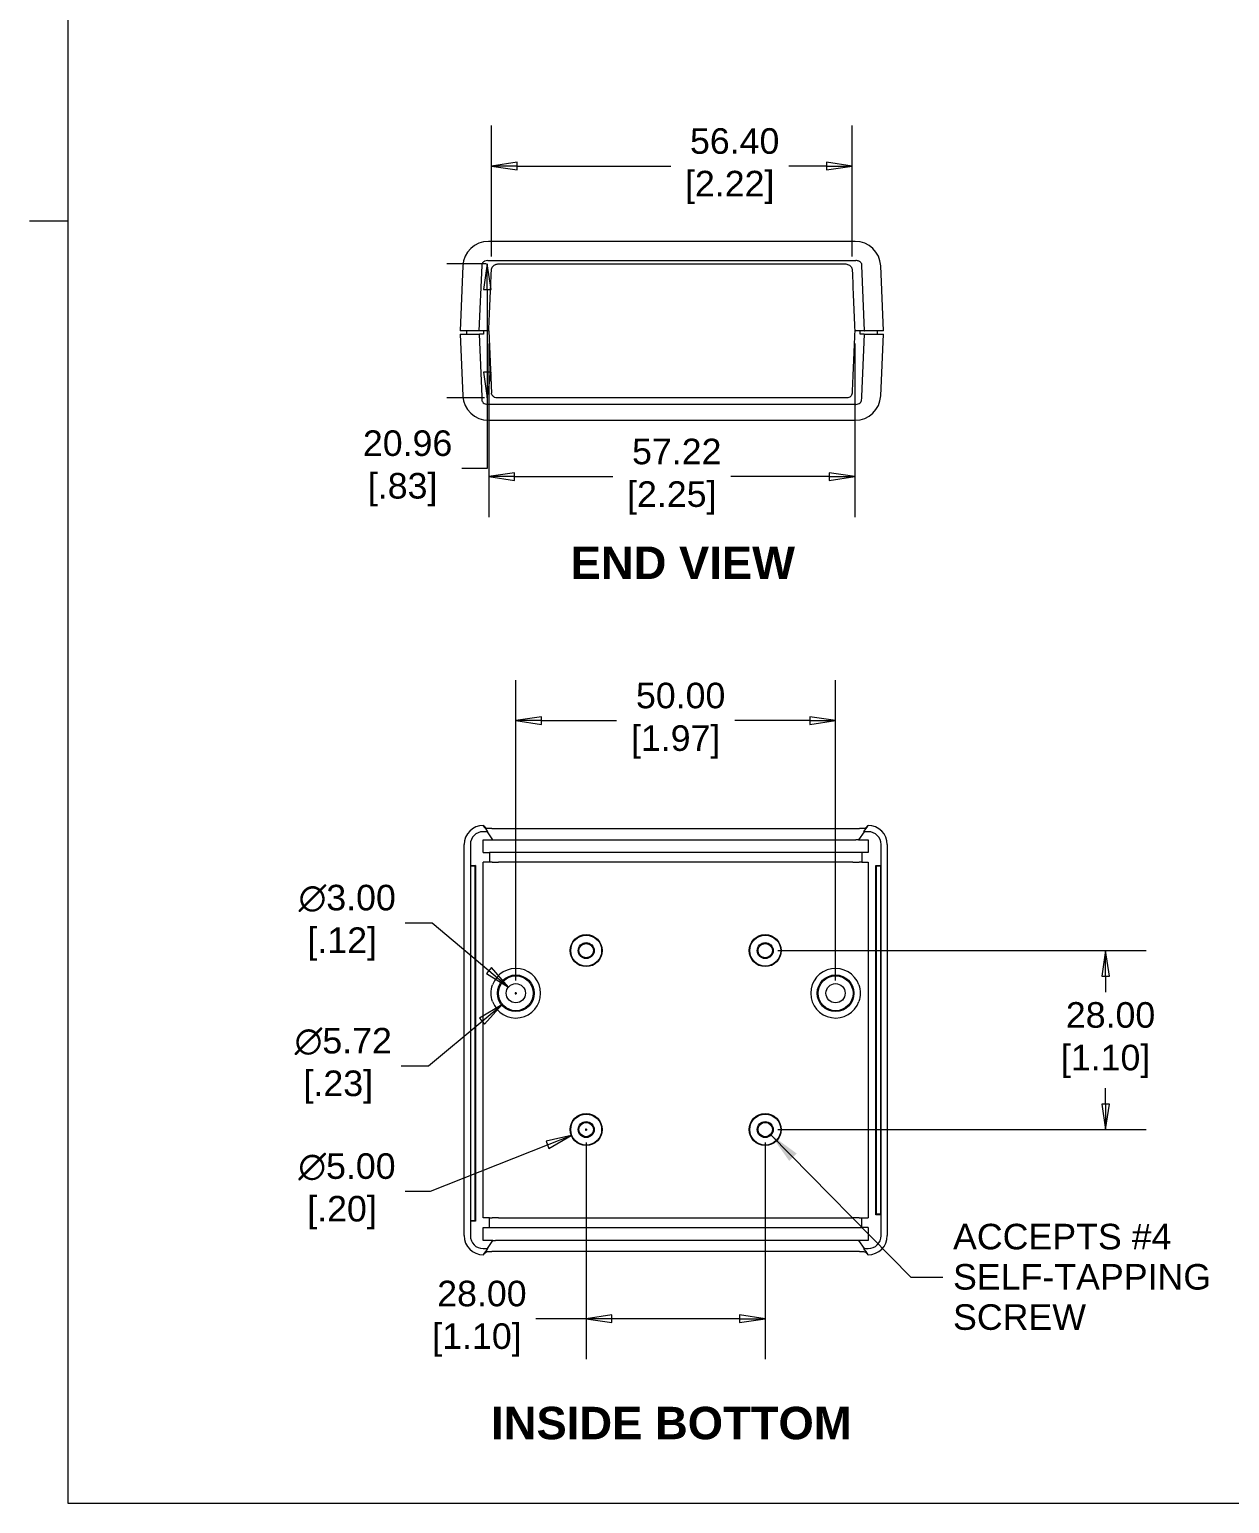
# Model space of a CAD drawing. Header units: millimetres. Extents: x 9 to 550, y 9 to 423.
# Drawn here: x 9.2 to 196.9, y 15.2 to 245.9 of the extents above; entities that cross this region are included whole.
import ezdxf

# ---------------------------------------------------------------- set-up
doc = ezdxf.new("R2010")
doc.units = ezdxf.units.MM
doc.header["$LTSCALE"] = 2
for name, color, linetype, lineweight in [('Dimension (ANSI)', 7, 'Continuous', 9), ('Sketch Geometry (ANSI)', 7, 'Continuous', 9), ('Symbol (ANSI)', 7, 'Continuous', 9), ('Visible (ANSI)', 7, 'Continuous', 9)]:
    doc.layers.add(name, color=color, linetype=linetype, lineweight=lineweight)
doc.styles.add('Label Text (ANSI)', font='arialbd.ttf')
doc.styles.add('Note Text (ANSI)', font='arial.ttf')
doc.dimstyles.new('Default - mm_inch (ANSI)', dxfattribs={"dimscale": 2, "dimtxt": 2, "dimasz": 2, "dimexe": 3.175, "dimexo": 1, "dimgap": 0.8, "dimtad": 0, "dimtih": 1, "dimtoh": 1, "dimrnd": 1e-08, "dimzin": 4, "dimdsep": 46, "dimtxsty": 'Note Text (ANSI)', "dimblk": 'Filled-1', "dimcen": 0.09, "dimdle": 10, "dimclrd": 256, "dimclre": 256, "dimclrt": 256, "dimadec": 1, "dimazin": 0, "dimtfac": 1, "dimtofl": 0, "dimtmove": 0, "dimatfit": 3, "dimfxl": 0, "dimtolj": 1, "dimtzin": 0, "dimlwd": -1, "dimlwe": -1, "dimarcsym": 0})
doc.dimstyles.new('Default - mm_inch (ANSI)$7', dxfattribs={"dimscale": 2, "dimtxt": 2, "dimasz": 2.5, "dimexe": 3.175, "dimexo": 1, "dimgap": 0.8, "dimtad": 0, "dimtih": 1, "dimtoh": 1, "dimrnd": 1e-08, "dimzin": 4, "dimdsep": 46, "dimtxsty": 'Note Text (ANSI)', "dimblk": 'Filled-1', "dimcen": 0.09, "dimdle": 10, "dimclrd": 256, "dimclre": 256, "dimclrt": 256, "dimadec": 1, "dimazin": 0, "dimtfac": 1, "dimtofl": 0, "dimtmove": 0, "dimatfit": 3, "dimfxl": 0, "dimtolj": 1, "dimtzin": 0, "dimlwd": -1, "dimlwe": -1, "dimarcsym": 0})

# ---------------------------------------------------------------- blocks, each defined once
blk = doc.blocks.new('Borders Default Border')
at = {"layer": 'Sketch Geometry (ANSI)'}
blk.add_line((7.62, 107.95), (4.6, 107.95), dxfattribs=at)
at = {"layer": 'Sketch Geometry (ANSI)', "flags": 128}
blk.add_lwpolyline([(7.62, 7.62), (7.62, 208.28), (271.78, 208.28), (271.78, 7.62), (7.62, 7.62)], dxfattribs=at)
blk = doc.blocks.new('Filled-1')
at = {"color": 0}
for p, q in [((0, 0), (-1, 0.15)), ((-1, 0.15), (-1, -0.15)), ((-1, 0), (0, 0)), ((-1, -0.15), (0, 0))]:
    blk.add_line(p, q, dxfattribs=at)
at = {"color": 0, "flags": 128}
blk.add_lwpolyline([(-1, -0.15), (0, 0), (-1, 0.15), (-1, -0.15)], dxfattribs=at)
at = {"color": 0}
blk.add_solid([(-1, -0.15), (0, 0), (-1, 0.15), (-1, -0.15)], dxfattribs=at)
blk = doc.blocks.new('*D19')
at = {"layer": 'Defpoints', "color": 0, "transparency": 16777216}
for p in [(124.26, 101.75), (177.49, 101.75), (124.26, 73.75)]:
    blk.add_point(p, dxfattribs=at)
at = {"layer": 'Dimension (ANSI)', "transparency": 16777216}
for p, q in [((126.26, 101.75), (183.84, 101.75)), ((177.49, 97.75), (177.49, 95.25)), ((177.49, 77.75), (177.49, 80.24)), ((126.26, 73.75), (183.84, 73.75))]:
    blk.add_line(p, q, dxfattribs=at)
at = {"layer": 'Dimension (ANSI)', "transparency": 16777216, "xscale": 4, "yscale": 4, "zscale": 4}
for p, rotation in [((177.49, 101.75), 90), ((177.49, 73.75), 270)]:
    blk.add_blockref('Filled-1', p, dxfattribs=dict(at, rotation=rotation))
at = {"layer": 'Dimension (ANSI)', "transparency": 16777216, "insert": (177.49, 87.75), "char_height": 4, "attachment_point": 5, "style": 'Note Text (ANSI)'}
blk.add_mtext('\\A1; 28.00\\P[1.10]', dxfattribs=at)
blk = doc.blocks.new('*D20')
at = {"layer": 'Defpoints', "color": 0, "transparency": 16777216}
for p in [(135.26, 137.73), (85.26, 95.08), (135.26, 95.08)]:
    blk.add_point(p, dxfattribs=at)
at = {"layer": 'Dimension (ANSI)', "transparency": 16777216}
for p, q in [((85.26, 97.08), (85.26, 144.08)), ((135.26, 97.08), (135.26, 144.08)), ((89.26, 137.73), (101.03, 137.73)), ((131.26, 137.73), (119.5, 137.73))]:
    blk.add_line(p, q, dxfattribs=at)
at = {"layer": 'Dimension (ANSI)', "transparency": 16777216, "xscale": 4, "yscale": 4, "zscale": 4, "rotation": 180}
blk.add_blockref('Filled-1', (85.26, 137.73), dxfattribs=at)
at = {"layer": 'Dimension (ANSI)', "transparency": 16777216, "xscale": 4, "yscale": 4, "zscale": 4}
blk.add_blockref('Filled-1', (135.26, 137.73), dxfattribs=at)
at = {"layer": 'Dimension (ANSI)', "transparency": 16777216, "insert": (110.26, 137.73), "char_height": 4, "attachment_point": 5, "style": 'Note Text (ANSI)'}
blk.add_mtext('\\A1; 50.00\\P[1.97]', dxfattribs=at)
blk = doc.blocks.new('*D21')
at = {"layer": 'Defpoints', "color": 0, "transparency": 16777216}
for p in [(96.26, 73.75), (124.26, 73.75), (124.26, 44.16)]:
    blk.add_point(p, dxfattribs=at)
at = {"layer": 'Dimension (ANSI)', "transparency": 16777216}
for p, q in [((96.26, 71.75), (96.26, 37.81)), ((124.26, 71.75), (124.26, 37.81)), ((96.26, 44.16), (88.41, 44.16)), ((120.26, 44.16), (100.26, 44.16))]:
    blk.add_line(p, q, dxfattribs=at)
at = {"layer": 'Dimension (ANSI)', "transparency": 16777216, "xscale": 4, "yscale": 4, "zscale": 4, "rotation": 180}
blk.add_blockref('Filled-1', (96.26, 44.16), dxfattribs=at)
at = {"layer": 'Dimension (ANSI)', "transparency": 16777216, "xscale": 4, "yscale": 4, "zscale": 4}
blk.add_blockref('Filled-1', (124.26, 44.16), dxfattribs=at)
at = {"layer": 'Dimension (ANSI)', "transparency": 16777216, "insert": (79.18, 44.16), "char_height": 4, "attachment_point": 5, "style": 'Note Text (ANSI)'}
blk.add_mtext('\\A1; 28.00\\P[1.10]', dxfattribs=at)
blk = doc.blocks.new('*D25')
at = {"layer": 'Defpoints', "color": 0, "transparency": 16777216}
for p in [(82.62, 209.19), (80.8, 188.24), (82.34, 188.24)]:
    blk.add_point(p, dxfattribs=at)
at = {"layer": 'Dimension (ANSI)', "transparency": 16777216}
for p, q in [((80.62, 209.19), (74.45, 209.19)), ((80.8, 205.19), (80.8, 192.24)), ((80.34, 188.24), (74.45, 188.24)), ((80.8, 188.24), (80.8, 177.21)), ((80.8, 177.21), (76.8, 177.21))]:
    blk.add_line(p, q, dxfattribs=at)
at = {"layer": 'Dimension (ANSI)', "transparency": 16777216, "xscale": 4, "yscale": 4, "zscale": 4}
for p, rotation in [((80.8, 209.19), 90), ((80.8, 188.24), 270)]:
    blk.add_blockref('Filled-1', p, dxfattribs=dict(at, rotation=rotation))
at = {"layer": 'Dimension (ANSI)', "transparency": 16777216, "insert": (67.56, 177.21), "char_height": 4, "attachment_point": 5, "style": 'Note Text (ANSI)'}
blk.add_mtext('\\A1; 20.96\\P[.83]', dxfattribs=at)
blk = doc.blocks.new('*D26')
at = {"layer": 'Defpoints', "color": 0, "transparency": 16777216}
for p in [(137.85, 224.49), (81.45, 208.36), (137.85, 208.36)]:
    blk.add_point(p, dxfattribs=at)
at = {"layer": 'Dimension (ANSI)', "transparency": 16777216}
for p, q in [((81.45, 210.36), (81.45, 230.84)), ((137.85, 210.36), (137.85, 230.84)), ((85.45, 224.49), (109.48, 224.49)), ((133.85, 224.49), (127.95, 224.49))]:
    blk.add_line(p, q, dxfattribs=at)
at = {"layer": 'Dimension (ANSI)', "transparency": 16777216, "xscale": 4, "yscale": 4, "zscale": 4, "rotation": 180}
blk.add_blockref('Filled-1', (81.45, 224.49), dxfattribs=at)
at = {"layer": 'Dimension (ANSI)', "transparency": 16777216, "xscale": 4, "yscale": 4, "zscale": 4}
blk.add_blockref('Filled-1', (137.85, 224.49), dxfattribs=at)
at = {"layer": 'Dimension (ANSI)', "transparency": 16777216, "insert": (118.71, 224.49), "char_height": 4, "attachment_point": 5, "style": 'Note Text (ANSI)'}
blk.add_mtext('\\A1; 56.40\\P[2.22]', dxfattribs=at)
blk = doc.blocks.new('*D27')
at = {"layer": 'Defpoints', "color": 0, "transparency": 16777216}
for p in [(87.46, 96.91), (83.06, 93.25)]:
    blk.add_point(p, dxfattribs=at)
at = {"layer": 'Dimension (ANSI)', "transparency": 16777216}
for p, q in [((85.08, 95.08), (85.44, 95.08)), ((85.26, 94.9), (85.26, 95.26)), ((71.58, 83.72), (79.98, 90.7)), ((67.34, 83.72), (71.58, 83.72))]:
    blk.add_line(p, q, dxfattribs=at)
at = {"layer": 'Dimension (ANSI)', "transparency": 16777216, "xscale": 4, "yscale": 4, "zscale": 4, "rotation": 39.70539424100864}
blk.add_blockref('Filled-1', (83.06, 93.25), dxfattribs=at)
at = {"layer": 'Dimension (ANSI)', "transparency": 16777216, "insert": (57.5, 83.72), "char_height": 4, "attachment_point": 5, "style": 'Note Text (ANSI)'}
blk.add_mtext('\\A1; ∅5.72\\P[.23]', dxfattribs=at)
blk = doc.blocks.new('*D28')
at = {"layer": 'Defpoints', "color": 0, "transparency": 16777216}
for p in [(84.12, 96.05), (86.41, 94.11)]:
    blk.add_point(p, dxfattribs=at)
at = {"layer": 'Dimension (ANSI)', "transparency": 16777216}
for p, q in [((67.97, 106.11), (72.2, 106.11)), ((72.2, 106.11), (81.06, 98.63)), ((85.08, 95.08), (85.44, 95.08)), ((85.26, 94.9), (85.26, 95.26))]:
    blk.add_line(p, q, dxfattribs=at)
at = {"layer": 'Dimension (ANSI)', "transparency": 16777216, "xscale": 4, "yscale": 4, "zscale": 4, "rotation": 319.8330709751366}
blk.add_blockref('Filled-1', (84.12, 96.05), dxfattribs=at)
at = {"layer": 'Dimension (ANSI)', "transparency": 16777216, "insert": (58.12, 106.11), "char_height": 4, "attachment_point": 5, "style": 'Note Text (ANSI)'}
blk.add_mtext('\\A1; ∅3.00\\P[.12]', dxfattribs=at)
blk = doc.blocks.new('*D29')
at = {"layer": 'Defpoints', "color": 0, "transparency": 16777216}
for p in [(98.59, 74.67), (93.94, 72.83)]:
    blk.add_point(p, dxfattribs=at)
at = {"layer": 'Dimension (ANSI)', "transparency": 16777216}
for p, q in [((96.26, 73.57), (96.26, 73.93)), ((96.08, 73.75), (96.44, 73.75)), ((71.94, 64.1), (90.22, 71.35)), ((67.94, 64.1), (71.94, 64.1))]:
    blk.add_line(p, q, dxfattribs=at)
at = {"layer": 'Dimension (ANSI)', "transparency": 16777216, "xscale": 4, "yscale": 4, "zscale": 4, "rotation": 21.64374120431639}
blk.add_blockref('Filled-1', (93.94, 72.83), dxfattribs=at)
at = {"layer": 'Dimension (ANSI)', "transparency": 16777216, "insert": (58.08, 64.1), "char_height": 4, "attachment_point": 5, "style": 'Note Text (ANSI)'}
blk.add_mtext('\\A1; ∅5.00\\P[.20]', dxfattribs=at)
blk = doc.blocks.new('*D37')
at = {"layer": 'Defpoints', "color": 0, "transparency": 16777216}
for p in [(81.04, 198.72), (138.26, 198.73), (138.26, 175.91)]:
    blk.add_point(p, dxfattribs=at)
at = {"layer": 'Dimension (ANSI)', "transparency": 16777216}
for p, q in [((81.04, 196.72), (81.04, 169.56)), ((138.26, 196.73), (138.26, 169.56)), ((85.04, 175.91), (100.43, 175.91)), ((134.26, 175.91), (118.87, 175.91))]:
    blk.add_line(p, q, dxfattribs=at)
at = {"layer": 'Dimension (ANSI)', "transparency": 16777216, "xscale": 4, "yscale": 4, "zscale": 4, "rotation": 180}
blk.add_blockref('Filled-1', (81.04, 175.91), dxfattribs=at)
at = {"layer": 'Dimension (ANSI)', "transparency": 16777216, "xscale": 4, "yscale": 4, "zscale": 4}
blk.add_blockref('Filled-1', (138.26, 175.91), dxfattribs=at)
at = {"layer": 'Dimension (ANSI)', "transparency": 16777216, "insert": (109.65, 175.91), "char_height": 4, "attachment_point": 5, "style": 'Note Text (ANSI)'}
blk.add_mtext('\\A1; 57.22\\P[2.25]', dxfattribs=at)

msp = doc.modelspace()

# ---------------------------------------------------------------- linework, layer by layer
at = {"layer": 'Visible (ANSI)'}
for p, q in [((138.3208, 212.7224), (80.9792, 212.7224)), ((76.983, 208.8969), (76.5387, 198.7224)), ((79.5387, 198.7224), (79.9863, 208.9721)), ((80.8764, 209.7224), (138.4236, 209.7224)), ((139.3137, 208.9721), (139.7613, 198.7224)), ((142.7613, 198.7224), (142.317, 208.8969)), ((79.5359, 198.7224), (76.5387, 198.7224)), ((77.5387, 198.7224), (77.5387, 198.2224)), ((79.5359, 198.7224), (79.5387, 198.7224)), ((81.0387, 198.7224), (79.5387, 198.7224)), ((81.0387, 198.7224), (81.4638, 188.9866)), ((139.7613, 198.7224), (138.261, 198.7224)), ((139.7613, 198.7224), (139.7641, 198.7224)), ((142.7613, 198.7224), (139.7641, 198.7224)), ((141.7613, 198.7224), (141.7613, 198.2224)), ((76.5606, 198.2224), (79.5577, 198.2224)), ((76.5606, 198.2224), (76.983, 188.5479)), ((79.5606, 198.2224), (79.5577, 198.2224)), ((79.9863, 188.4726), (79.5606, 198.2224)), ((139.7394, 198.2224), (139.3137, 188.4726)), ((139.7423, 198.2224), (139.7394, 198.2224)), ((139.7423, 198.2224), (142.7394, 198.2224)), ((142.317, 188.5479), (142.7394, 198.2224)), ((138.3208, 187.2224), (80.9792, 187.2224)), ((136.9552, 188.2357), (82.3448, 188.2357)), ((80.9792, 184.7224), (138.3208, 184.7224)), ((80.8087, 120.3595), (80.1509, 120.3595)), ((80.1699, 121.3377), (80.1728, 121.3377)), ((80.1728, 121.3377), (80.5984, 120.912)), ((80.1728, 121.3377), (80.1728, 121.3345)), ((81.6509, 119.0792), (80.8087, 120.3595)), ((81.5913, 120.8344), (138.933, 120.8344)), ((139.7156, 120.3595), (138.8734, 119.0792)), ((140.3734, 120.3595), (139.7156, 120.3595)), ((139.9259, 120.912), (140.3516, 121.3377)), ((140.3516, 121.3377), (140.3545, 121.3377)), ((140.3516, 121.3345), (140.3516, 121.3377)), ((77.1728, 57.156), (77.1728, 118.3405)), ((78.1509, 118.3595), (78.1509, 115.0792)), ((80.1509, 119.0792), (81.6509, 119.0792)), ((80.1509, 117.0792), (80.1509, 119.0792)), ((82.957, 119.0792), (137.5674, 119.0792)), ((138.8734, 119.0792), (138.4484, 119.0792)), ((138.8734, 119.0792), (140.3734, 119.0792)), ((140.3734, 119.0792), (140.3734, 117.0792)), ((142.3734, 115.0792), (142.3734, 118.3595)), ((143.3516, 118.3405), (143.3516, 57.156)), ((80.1509, 117.0792), (81.1509, 117.0792)), ((81.1509, 115.5792), (80.1509, 115.5792)), ((80.1509, 59.9173), (80.1509, 115.5792)), ((81.5677, 117.0792), (81.1509, 117.0792)), ((81.1509, 117.0792), (81.1509, 115.5792)), ((81.5677, 115.5792), (81.1509, 115.5792)), ((82.5667, 117.0792), (81.5677, 117.0792)), ((81.5677, 115.5792), (82.5667, 115.5792)), ((137.9577, 117.0792), (82.5667, 117.0792)), ((137.9577, 115.5792), (82.5667, 115.5792)), ((138.9567, 117.0792), (137.9577, 117.0792)), ((137.9577, 115.5792), (138.9567, 115.5792)), ((139.3734, 117.0792), (138.9567, 117.0792)), ((139.3734, 115.5792), (138.9567, 115.5792)), ((140.3734, 117.0792), (139.3734, 117.0792)), ((139.3734, 117.0792), (139.3734, 115.5792)), ((139.3734, 115.5792), (140.3734, 115.5792)), ((140.3734, 115.5792), (140.3734, 59.9173)), ((78.1509, 115.0792), (78.9509, 115.0792)), ((78.1509, 115.0792), (78.2297, 115.0005)), ((78.1509, 115.0792), (78.1509, 59.4173)), ((78.2297, 115.0005), (78.8722, 115.0005)), ((78.2297, 59.496), (78.2297, 115.0005)), ((78.9509, 115.0792), (78.8722, 115.0005)), ((78.8722, 115.0005), (78.8722, 59.496)), ((78.9509, 115.0792), (78.9509, 59.4173)), ((141.5734, 115.0792), (141.6522, 115.0005)), ((141.5734, 60.4173), (141.5734, 115.0792)), ((141.5734, 115.0792), (142.3734, 115.0792)), ((141.6522, 60.496), (141.6522, 115.0005)), ((141.6522, 115.0005), (142.2947, 115.0005)), ((142.3734, 115.0792), (142.2947, 115.0005)), ((142.2947, 115.0005), (142.2947, 60.496)), ((142.3734, 60.4173), (142.3734, 115.0792)), ((141.5734, 60.4173), (141.6522, 60.496)), ((142.3734, 60.4173), (141.5734, 60.4173)), ((142.2947, 60.496), (141.6522, 60.496)), ((142.3734, 60.4173), (142.2947, 60.496)), ((142.3734, 57.137), (142.3734, 60.4173)), ((78.1509, 59.4173), (78.2297, 59.496)), ((78.9509, 59.4173), (78.1509, 59.4173)), ((78.1509, 59.4173), (78.1509, 57.137)), ((78.8722, 59.496), (78.2297, 59.496)), ((78.9509, 59.4173), (78.8722, 59.496)), ((81.1509, 59.9173), (80.1509, 59.9173)), ((80.1509, 56.4173), (80.1509, 58.4173)), ((80.1509, 58.4173), (81.1509, 58.4173)), ((81.1509, 59.9173), (81.5677, 59.9173)), ((81.1509, 58.4173), (81.1509, 59.9173)), ((81.1509, 58.4173), (81.5677, 58.4173)), ((82.5667, 59.9173), (81.5677, 59.9173)), ((81.5677, 58.4173), (82.5667, 58.4173)), ((82.5667, 59.9173), (137.9577, 59.9173)), ((82.5667, 58.4173), (137.9577, 58.4173)), ((138.9567, 59.9173), (137.9577, 59.9173)), ((137.9577, 58.4173), (138.9567, 58.4173)), ((138.9567, 59.9173), (139.3734, 59.9173)), ((138.9567, 58.4173), (139.3734, 58.4173)), ((139.3734, 59.9173), (140.3734, 59.9173)), ((139.3734, 58.4173), (139.3734, 59.9173)), ((140.3734, 58.4173), (139.3734, 58.4173)), ((140.3734, 58.4173), (140.3734, 56.4173)), ((81.6509, 56.4173), (80.1509, 56.4173)), ((80.8087, 55.137), (81.6509, 56.4173)), ((81.6509, 56.4173), (82.076, 56.4173)), ((137.5674, 56.4173), (82.957, 56.4173)), ((140.3734, 56.4173), (138.8734, 56.4173)), ((138.8734, 56.4173), (139.7156, 55.137)), ((80.1509, 55.137), (80.8087, 55.137)), ((80.1728, 54.1588), (80.1699, 54.1588)), ((80.5984, 54.5845), (80.1728, 54.1588)), ((80.1728, 54.1621), (80.1728, 54.1588)), ((138.933, 54.6621), (81.5913, 54.6621)), ((139.7156, 55.137), (140.3734, 55.137)), ((140.3516, 54.1588), (139.9259, 54.5845)), ((140.3516, 54.1588), (140.3516, 54.1621)), ((140.3545, 54.1588), (140.3516, 54.1588))]:
    msp.add_line(p, q, dxfattribs=at)
for centre, radius in [((96.2622, 101.7483), 2.5), ((96.2622, 101.7483), 2.4215), ((124.2622, 101.7483), 2.5), ((124.2622, 101.7483), 2.4215), ((96.2622, 101.7483), 1.25), ((96.2622, 101.7483), 1.125), ((124.2622, 101.7483), 1.25), ((124.2622, 101.7483), 1.125), ((85.2622, 95.0792), 2.8619), ((85.2622, 95.0792), 2.731), ((135.2622, 95.0792), 2.8619), ((135.2622, 95.0792), 2.731), ((85.2622, 95.0792), 1.5), ((135.2622, 95.0792), 1.5), ((96.2622, 73.7483), 2.5), ((96.2622, 73.7483), 2.4215), ((124.2622, 73.7483), 2.5), ((124.2622, 73.7483), 2.4215), ((96.2622, 73.7483), 1.25), ((96.2622, 73.7483), 1.125), ((124.2622, 73.7483), 1.25), ((124.2622, 73.7483), 1.125)]:
    msp.add_circle(centre, radius, dxfattribs=at)
for centre, radius, start, end in [((80.9792, 208.7224), 4, 90, 177.5), ((138.3208, 208.7224), 4, 2.5, 90), ((80.9792, 188.7224), 4, 182.5, 270), ((138.3208, 188.7224), 4, 270, 357.5), ((80.1509, 118.3595), 2, 90, 180), ((140.3734, 118.3595), 2, 0, 90), ((85.2622, 95.0792), 3.875, 199.538728, 160.461272), ((135.2622, 95.0792), 3.875, 19.538728, 340.461272), ((80.1509, 57.137), 2, 180, 270), ((140.3734, 57.137), 2, 270, 0)]:
    msp.add_arc(centre, radius, start, end, dxfattribs=at)
for centre, major_axis in [((80.1756, 118.3348), (-2.1254, 2.1254)), ((140.3487, 118.3348), (2.1254, 2.1254)), ((80.1756, 57.1617), (-2.1254, -2.1254)), ((140.3487, 57.1617), (2.1254, -2.1254))]:
    msp.add_ellipse(centre, major_axis=major_axis, ratio=0.99809916, start_param=5.49873847, end_param=7.06763214, dxfattribs=at)
for points in [[(79.9863, 208.9721), (79.9901, 209.0612), (79.9938, 209.144), (79.9972, 209.2224)], [(79.9972, 209.2224), (79.9972, 209.2303), (79.9972, 209.2382), (79.9972, 209.2461)], [(81.0387, 198.7224), (81.1709, 201.8928), (81.303, 205.0632), (81.4351, 208.2336)], [(81.4351, 208.2336), (81.4369, 208.2747), (81.4411, 208.3153), (81.4478, 208.3551)], [(137.8522, 208.3551), (137.8589, 208.3152), (137.8632, 208.2746), (137.8649, 208.2336)], [(139.3028, 209.2461), (139.3028, 209.2383), (139.3028, 209.2303), (139.3028, 209.2224)], [(139.3028, 209.2224), (139.3062, 209.144), (139.3099, 209.0612), (139.3137, 208.9721)], [(80.1966, 198.7224), (80.2008, 198.5557), (80.2049, 198.3891), (80.209, 198.2224)], [(138.2613, 198.7224), (138.1196, 195.4771), (137.9779, 192.2319), (137.8362, 188.9866)], [(138.2609, 198.7299), (138.261, 198.7274), (138.261, 198.7249), (138.261, 198.7224)], [(139.091, 198.2224), (139.0951, 198.3891), (139.0992, 198.5557), (139.1034, 198.7224)], [(80.209, 198.2224), (79.9929, 198.2224), (79.7767, 198.2224), (79.5606, 198.2224)], [(139.7394, 198.2224), (139.5233, 198.2224), (139.3071, 198.2224), (139.091, 198.2224)], [(80.0198, 187.7042), (80.0097, 187.9367), (79.9993, 188.1734), (79.9863, 188.4726)], [(80.9792, 187.2224), (80.9497, 187.2224), (80.9197, 187.2224), (80.8895, 187.2224)], [(138.4105, 187.2224), (138.3809, 187.2224), (138.351, 187.2224), (138.3208, 187.2224)], [(80.1728, 121.3345), (80.3889, 121.0095), (80.6051, 120.6845), (80.8212, 120.3595)], [(80.1728, 121.3345), (80.3214, 121.1638), (80.4701, 120.9931), (80.6188, 120.8225)], [(80.8212, 120.3595), (80.8171, 120.3595), (80.8129, 120.3595), (80.8087, 120.3595)], [(81.5016, 120.8341), (81.5313, 120.8343), (81.5612, 120.8344), (81.5913, 120.8344)], [(138.933, 120.8344), (138.9625, 120.8344), (138.9925, 120.8343), (139.0227, 120.8341)], [(139.7031, 120.3595), (139.9193, 120.6845), (140.1354, 121.0095), (140.3516, 121.3345)], [(139.7156, 120.3595), (139.7114, 120.3595), (139.7073, 120.3595), (139.7031, 120.3595)], [(139.8924, 120.8626), (139.9025, 120.8884), (139.9129, 120.8989), (139.9259, 120.912)], [(139.9055, 120.8225), (140.0542, 120.9931), (140.2029, 121.1638), (140.3516, 121.3345)], [(81.6509, 119.0792), (81.7926, 119.0792), (81.9343, 119.0792), (82.076, 119.0792)], [(138.8734, 56.4173), (138.7317, 56.4173), (138.5901, 56.4173), (138.4484, 56.4173)], [(80.8212, 55.137), (80.6051, 54.812), (80.3889, 54.487), (80.1728, 54.1621)], [(80.6188, 54.6741), (80.4701, 54.5034), (80.3214, 54.3327), (80.1728, 54.1621)], [(80.632, 54.6339), (80.6218, 54.6082), (80.6115, 54.5976), (80.5984, 54.5845)], [(80.8087, 55.137), (80.8129, 55.137), (80.8171, 55.137), (80.8212, 55.137)], [(81.5913, 54.6621), (81.5618, 54.6621), (81.5319, 54.6622), (81.5016, 54.6625)], [(139.0227, 54.6625), (138.9931, 54.6622), (138.9632, 54.6621), (138.933, 54.6621)], [(139.7031, 55.137), (139.7073, 55.137), (139.7114, 55.137), (139.7156, 55.137)], [(140.3516, 54.1621), (140.1354, 54.487), (139.9193, 54.812), (139.7031, 55.137)], [(140.3516, 54.1621), (140.2029, 54.3327), (140.0542, 54.5034), (139.9055, 54.6741)]]:
    msp.add_open_spline(points, degree=3, dxfattribs=at)
for points, knots in [([(80.2914, 209.5792), (80.2328, 209.5446), (80.1789, 209.5031), (80.0827, 209.4031), (80.0422, 209.3452), (80.0068, 209.2696), (80.0018, 209.2579), (79.9972, 209.2461)], [-0.0670595482, -0.0670595482, -0.0670595482, -0.0670595482, -0.0466713222, -0.0466713222, -0.0254107754, -0.0254107754, -0.0215855559, -0.0215855559, -0.0215855559, -0.0215855559]), ([(80.8764, 209.7224), (80.708, 209.7224), (80.551, 209.6943), (80.3726, 209.6227), (80.331, 209.6026), (80.2914, 209.5792)], [0, 0, 0, 0, 0.0505168384, 0.0505168384, 0.0665120718, 0.0665120718, 0.0665120718, 0.0665120718]), ([(81.4478, 208.3551), (81.4662, 208.4642), (81.5036, 208.5695), (81.6128, 208.7576), (81.6811, 208.8383), (81.8274, 208.9649), (81.9018, 209.0131), (82.0342, 209.0801), (82.0918, 209.1032), (82.1458, 209.121)], [0, 0, 0, 0, 0.033484762, 0.033484762, 0.065272144, 0.065272144, 0.092784785, 0.092784785, 0.113628508, 0.113628508, 0.113628508, 0.113628508]), ([(82.1458, 209.121), (82.1824, 209.1331), (82.221, 209.144), (82.3218, 209.1675), (82.3853, 209.1782), (82.5062, 209.1903), (82.5612, 209.1929), (82.6168, 209.1929)], [0.079447872, 0.079447872, 0.079447872, 0.079447872, 0.0934633265, 0.0934633265, 0.1141450012, 0.1141450012, 0.1309072003, 0.1309072003, 0.1309072003, 0.1309072003]), ([(82.6168, 209.1929), (91.6446, 209.1929), (100.6723, 209.1929), (118.6944, 209.1929), (127.6888, 209.1929), (136.6832, 209.1929)], [0, 0, 0, 0, 2.70831754, 2.70831754, 5.40663508, 5.40663508, 5.40663508, 5.40663508]), ([(136.6832, 209.1929), (136.7498, 209.1929), (136.8154, 209.1891), (136.9722, 209.1702), (137.0575, 209.1514), (137.1415, 209.1251), (137.1478, 209.1231), (137.1542, 209.121)], [0, 0, 0, 0, 0.0199915532, 0.0199915532, 0.0489234675, 0.0489234675, 0.0513292437, 0.0513292437, 0.0513292437, 0.0513292437]), ([(137.1542, 209.121), (137.2404, 209.0925), (137.3408, 209.0492), (137.5322, 208.9211), (137.6176, 208.8422), (137.7291, 208.6902), (137.7648, 208.6274), (137.8206, 208.4945), (137.8404, 208.4254), (137.8522, 208.3551)], [0, 0, 0, 0, 0.032835237, 0.032835237, 0.063918455, 0.063918455, 0.08309543, 0.08309543, 0.10221921, 0.10221921, 0.10221921, 0.10221921]), ([(137.8649, 208.2336), (137.9305, 206.6577), (137.9962, 205.0818), (138.1282, 201.9139), (138.1946, 200.3219), (138.2609, 198.7299)], [0, 0, 0, 0, 0.47318859, 0.47318859, 0.951215378, 0.951215378, 0.951215378, 0.951215378]), ([(139.0086, 209.5792), (138.9766, 209.5981), (138.9433, 209.6149), (138.8351, 209.6617), (138.7571, 209.6845), (138.5942, 209.7152), (138.5087, 209.7224), (138.4236, 209.7224)], [0.0671372351, 0.0671372351, 0.0671372351, 0.0671372351, 0.0783055132, 0.0783055132, 0.1024166997, 0.1024166997, 0.1278415079, 0.1278415079, 0.1278415079, 0.1278415079]), ([(139.3028, 209.2461), (139.2815, 209.3), (139.2529, 209.3504), (139.1609, 209.4709), (139.0893, 209.5315), (139.0086, 209.5792)], [-0.0456101385, -0.0456101385, -0.0456101385, -0.0456101385, -0.028122076, -0.028122076, 0, 0, 0, 0]), ([(80.0198, 187.7042), (80.0239, 187.6953), (80.0281, 187.6865), (80.0697, 187.604), (80.1188, 187.5378), (80.2591, 187.4014), (80.3558, 187.3417), (80.5885, 187.249), (80.7332, 187.2224), (80.8895, 187.2224)], [-0.117374906, -0.117374906, -0.117374906, -0.117374906, -0.114009964, -0.114009964, -0.085641608, -0.085641608, -0.046891205, -0.046891205, 0, 0, 0, 0]), ([(82.3448, 188.2357), (82.1965, 188.2357), (82.0589, 188.2612), (81.8411, 188.3505), (81.7527, 188.4066), (81.6119, 188.5469), (81.5597, 188.6248), (81.487, 188.7991), (81.468, 188.892), (81.4638, 188.9866)], [0, 0, 0, 0, 0.044504259, 0.044504259, 0.08016323, 0.08016323, 0.112318422, 0.112318422, 0.144584512, 0.144584512, 0.144584512, 0.144584512]), ([(137.8362, 188.9866), (137.8316, 188.8815), (137.8086, 188.7787), (137.724, 188.5979), (137.6682, 188.5221), (137.5255, 188.392), (137.4407, 188.3415), (137.2243, 188.2567), (137.0895, 188.2357), (136.9552, 188.2357)], [0, 0, 0, 0, 0.031576355, 0.031576355, 0.059997959, 0.059997959, 0.089589083, 0.089589083, 0.129746437, 0.129746437, 0.129746437, 0.129746437]), ([(138.4105, 187.2224), (138.551, 187.2224), (138.6918, 187.244), (138.9218, 187.3309), (139.0139, 187.3839), (139.1679, 187.5193), (139.2286, 187.5977), (139.2748, 187.6926), (139.2775, 187.6984), (139.2802, 187.7042)], [-0.13337507, -0.13337507, -0.13337507, -0.13337507, -0.091451196, -0.091451196, -0.059720718, -0.059720718, -0.029849439, -0.029849439, -0.027924099, -0.027924099, -0.027924099, -0.027924099]), ([(139.3137, 188.4726), (139.3127, 188.4486), (139.3114, 188.4196), (139.3091, 188.3671), (139.3079, 188.3397), (139.3043, 188.2568), (139.3018, 188.1986), (139.2927, 187.9912), (139.2864, 187.8473), (139.2802, 187.7042)], [-0.1784130466, -0.1784130466, -0.1784130466, -0.1784130466, -0.1706387475, -0.1706387475, -0.1626801365, -0.1626801365, -0.1460318172, -0.1460318172, -0.1018802511, -0.1018802511, -0.1018802511, -0.1018802511]), ([(80.5984, 120.912), (80.5995, 120.911), (80.6008, 120.9097), (80.603, 120.9074), (80.6042, 120.9061), (80.6079, 120.9024), (80.6104, 120.8996), (80.6195, 120.8885), (80.6257, 120.8785), (80.632, 120.8626)], [-0.1784130466, -0.1784130466, -0.1784130466, -0.1784130466, -0.1706387475, -0.1706387475, -0.1626801365, -0.1626801365, -0.1460318172, -0.1460318172, -0.1018802511, -0.1018802511, -0.1018802511, -0.1018802511]), ([(80.6188, 120.8225), (80.6232, 120.8174), (80.6277, 120.833), (80.6319, 120.8623), (80.632, 120.8625), (80.632, 120.8626)], [0, 0, 0, 0, 0.0304245266, 0.0304245266, 0.0305944765, 0.0305944765, 0.0305944765, 0.0305944765]), ([(81.5016, 120.8341), (81.3611, 120.8329), (81.2204, 120.8326), (80.9904, 120.8362), (80.8982, 120.8391), (80.7443, 120.8482), (80.6836, 120.8542), (80.6374, 120.8617), (80.6346, 120.8622), (80.632, 120.8626)], [-0.13337507, -0.13337507, -0.13337507, -0.13337507, -0.091451196, -0.091451196, -0.059720718, -0.059720718, -0.029849439, -0.029849439, -0.027924099, -0.027924099, -0.027924099, -0.027924099]), ([(139.8924, 120.8626), (139.8883, 120.8619), (139.8841, 120.8612), (139.8425, 120.8547), (139.7933, 120.8497), (139.6531, 120.8401), (139.5564, 120.8367), (139.3237, 120.8327), (139.179, 120.8328), (139.0227, 120.8341)], [-0.117374906, -0.117374906, -0.117374906, -0.117374906, -0.114009964, -0.114009964, -0.085641608, -0.085641608, -0.046891205, -0.046891205, 0, 0, 0, 0]), ([(139.8924, 120.8626), (139.8934, 120.8554), (139.8945, 120.849), (139.8988, 120.8267), (139.9022, 120.8186), (139.9055, 120.8225)], [0.1572421734, 0.1572421734, 0.1572421734, 0.1572421734, 0.1660991762, 0.1660991762, 0.1933064378, 0.1933064378, 0.1933064378, 0.1933064378]), ([(82.076, 119.0792), (82.0806, 119.0792), (82.1035, 119.0792), (82.1882, 119.0792), (82.244, 119.0792), (82.3867, 119.0792), (82.4715, 119.0792), (82.6879, 119.0792), (82.8227, 119.0792), (82.957, 119.0792)], [0, 0, 0, 0, 0.031576355, 0.031576355, 0.059997959, 0.059997959, 0.089589083, 0.089589083, 0.129746437, 0.129746437, 0.129746437, 0.129746437]), ([(137.5674, 119.0792), (137.7157, 119.0792), (137.8533, 119.0792), (138.0711, 119.0792), (138.1595, 119.0792), (138.3003, 119.0792), (138.3525, 119.0792), (138.4252, 119.0792), (138.4442, 119.0792), (138.4484, 119.0792)], [0, 0, 0, 0, 0.044504259, 0.044504259, 0.08016323, 0.08016323, 0.112318422, 0.112318422, 0.144584512, 0.144584512, 0.144584512, 0.144584512]), ([(81.6103, 93.7833), (81.4706, 94.1769), (81.4081, 94.6659), (81.4081, 95.4926), (81.4706, 95.9816), (81.6103, 96.3752)], [0.551897247, 0.551897247, 0.551897247, 0.551897247, 0.675910258, 0.675910258, 0.799923268, 0.799923268, 0.799923268, 0.799923268]), ([(138.914, 96.3752), (139.0537, 95.9816), (139.1162, 95.4926), (139.1162, 94.6659), (139.0537, 94.1769), (138.914, 93.7833)], [0.551897247, 0.551897247, 0.551897247, 0.551897247, 0.675910258, 0.675910258, 0.799923268, 0.799923268, 0.799923268, 0.799923268]), ([(82.957, 56.4173), (82.8086, 56.4173), (82.671, 56.4173), (82.4533, 56.4173), (82.3649, 56.4173), (82.224, 56.4173), (82.1719, 56.4173), (82.0991, 56.4173), (82.0801, 56.4173), (82.076, 56.4173)], [0, 0, 0, 0, 0.044504259, 0.044504259, 0.08016323, 0.08016323, 0.112318422, 0.112318422, 0.144584512, 0.144584512, 0.144584512, 0.144584512]), ([(138.4484, 56.4173), (138.4438, 56.4173), (138.4208, 56.4173), (138.3362, 56.4173), (138.2803, 56.4173), (138.1377, 56.4173), (138.0529, 56.4173), (137.8364, 56.4173), (137.7017, 56.4173), (137.5674, 56.4173)], [0, 0, 0, 0, 0.031576355, 0.031576355, 0.059997959, 0.059997959, 0.089589083, 0.089589083, 0.129746437, 0.129746437, 0.129746437, 0.129746437]), ([(80.632, 54.6339), (80.6309, 54.6411), (80.6299, 54.6475), (80.6255, 54.6698), (80.6222, 54.6779), (80.6188, 54.6741)], [0.1572421734, 0.1572421734, 0.1572421734, 0.1572421734, 0.1660991762, 0.1660991762, 0.1933064378, 0.1933064378, 0.1933064378, 0.1933064378]), ([(80.632, 54.6339), (80.636, 54.6346), (80.6403, 54.6353), (80.6819, 54.6418), (80.731, 54.6469), (80.8712, 54.6564), (80.968, 54.6598), (81.2007, 54.6638), (81.3453, 54.6638), (81.5016, 54.6625)], [-0.117374906, -0.117374906, -0.117374906, -0.117374906, -0.114009964, -0.114009964, -0.085641608, -0.085641608, -0.046891205, -0.046891205, 0, 0, 0, 0]), ([(139.0227, 54.6625), (139.1632, 54.6636), (139.304, 54.6639), (139.534, 54.6604), (139.6261, 54.6575), (139.78, 54.6483), (139.8408, 54.6423), (139.887, 54.6348), (139.8897, 54.6343), (139.8924, 54.6339)], [-0.13337507, -0.13337507, -0.13337507, -0.13337507, -0.091451196, -0.091451196, -0.059720718, -0.059720718, -0.029849439, -0.029849439, -0.027924099, -0.027924099, -0.027924099, -0.027924099]), ([(139.9055, 54.6741), (139.9011, 54.6792), (139.8967, 54.6635), (139.8924, 54.6342), (139.8924, 54.634), (139.8924, 54.6339)], [0, 0, 0, 0, 0.0304245266, 0.0304245266, 0.0305944765, 0.0305944765, 0.0305944765, 0.0305944765]), ([(139.9259, 54.5845), (139.9249, 54.5856), (139.9236, 54.5868), (139.9213, 54.5892), (139.9201, 54.5904), (139.9165, 54.5942), (139.914, 54.5969), (139.9049, 54.608), (139.8986, 54.618), (139.8924, 54.6339)], [-0.1784130466, -0.1784130466, -0.1784130466, -0.1784130466, -0.1706387475, -0.1706387475, -0.1626801365, -0.1626801365, -0.1460318172, -0.1460318172, -0.1018802511, -0.1018802511, -0.1018802511, -0.1018802511])]:
    msp.add_open_spline(points, degree=3, knots=knots, dxfattribs=at)

# ---------------------------------------------------------------- block references
at = {"xscale": 2, "yscale": 2, "zscale": 2}
msp.add_blockref('Borders Default Border', (0, 0), dxfattribs=at)

# ---------------------------------------------------------------- texts
at = {"layer": 'Symbol (ANSI)', "char_height": 5.08, "attachment_point": 7, "line_spacing_factor": 0.25, "style": 'Label Text (ANSI)'}
for s, insert in [('END VIEW', (93.8257, 159.894)), ('INSIDE BOTTOM', (81.3933, 25.2211))]:
    msp.add_mtext(s, dxfattribs=dict(at, insert=insert))
at = {"layer": 'Symbol (ANSI)', "insert": (153.6327, 50.6817), "char_height": 4, "width": 40.374999, "attachment_point": 4, "line_spacing_factor": 0.944221, "style": 'Note Text (ANSI)'}
msp.add_mtext('{\\fArial|b0|i0;ACCEPTS #4\\P\\fArial|b0|i0;SELF-TAPPING\\P\\fArial|b0|i0;SCREW}', dxfattribs=at)

# ---------------------------------------------------------------- dimensions: what is measured, and where the dimension line sits
at = {"layer": 'Dimension (ANSI)'}
for base, p1, p2, angle, text, override, picture, middle in [((137.8522, 224.4874), (81.4478, 208.3551), (137.8522, 208.3551), 180, ' <>\\X[2.22]', {"dimgap": 0.8, "dimtih": 0, "dimtoh": 0, "dimdec": 2, "dimpost": '\\X', "dimtol": 0, "dimlim": 0, "dimtp": 0, "dimtm": 0, "dimtdec": 2, "dimatfit": 1}, '*D26', (118.7141, 224.4874)), ((80.8036, 188.2357), (82.6168, 209.1929), (82.3448, 188.2357), 90, ' <>\\X[.83]', {"dimgap": 0.8, "dimdec": 2, "dimpost": '\\X', "dimtol": 0, "dimlim": 0, "dimtp": 0, "dimtm": 0, "dimtdec": 2, "dimatfit": 2}, '*D25', (67.5638, 177.2092)), ((138.2609, 175.9109), (81.0387, 198.7224), (138.2609, 198.7299), 180, ' <>\\X[2.25]', {"dimgap": 0.8, "dimtih": 0, "dimtoh": 0, "dimdec": 2, "dimpost": '\\X', "dimtol": 0, "dimlim": 0, "dimtp": 0, "dimtm": 0, "dimtdec": 2, "dimatfit": 1}, '*D37', (109.6498, 175.9109)), ((135.2622, 137.7274), (85.2622, 95.0792), (135.2622, 95.0792), 180, ' <>\\X[1.97]', {"dimgap": 0.8, "dimtih": 0, "dimtoh": 0, "dimdec": 2, "dimpost": '\\X', "dimtol": 0, "dimlim": 0, "dimtp": 0, "dimtm": 0, "dimtdec": 2, "dimatfit": 1}, '*D20', (110.2622, 137.7274)), ((177.4861, 101.7483), (124.2622, 73.7483), (124.2622, 101.7483), 90, ' <>\\X[1.10]', {"dimgap": 0.8, "dimdec": 2, "dimpost": '\\X', "dimtol": 0, "dimlim": 0, "dimtp": 0, "dimtm": 0, "dimtdec": 2, "dimatfit": 1}, '*D19', (177.4861, 87.7483)), ((124.2622, 44.1641), (96.2622, 73.7483), (124.2622, 73.7483), 180, ' <>\\X[1.10]', {"dimgap": 0.8, "dimtih": 0, "dimtoh": 0, "dimdec": 2, "dimpost": '\\X', "dimtol": 0, "dimlim": 0, "dimtp": 0, "dimtm": 0, "dimtdec": 2, "dimatfit": 2}, '*D21', (79.1777, 44.1641))]:
    dim = msp.add_linear_dim(base=base, p1=p1, p2=p2, angle=angle, text=text, dimstyle='Default - mm_inch (ANSI)', override=override, dxfattribs=at)
    dim.commit()
    dim.dimension.update_dxf_attribs({"geometry": picture, "text_midpoint": middle, "dimtype": 160})
for p1, p2, text, picture, middle in [((86.4084, 94.1117), (84.1159, 96.0468), ' <>\\X[.12]', '*D28', (58.1193, 106.1076)), ((87.464, 96.9076), (83.0604, 93.2509), ' <>\\X[.23]', '*D27', (57.4997, 83.7154)), ((98.5859, 74.6704), (93.9384, 72.8262), ' <>\\X[.20]', '*D29', (58.0845, 64.0962))]:
    dim = msp.add_diameter_dim_2p(p1=p1, p2=p2, text=text, dimstyle='Default - mm_inch (ANSI)', override={"dimgap": 0.8, "dimdec": 2, "dimlfac": 1, "dimpost": '\\X', "dimtol": 0, "dimlim": 0, "dimtp": 0, "dimtm": 0, "dimtdec": 2}, dxfattribs=at)
    dim.commit()
    dim.dimension.update_dxf_attribs({"geometry": picture, "text_midpoint": middle, "dimtype": 163})

# ---------------------------------------------------------------- leaders
at = {"layer": 'Symbol (ANSI)', "annotation_type": 0, "has_hookline": 1, "hookline_direction": 0, "text_width": 39.7653}
msp.add_leader([(125.0941, 72.9909), (147.0327, 50.6817), (152.0327, 50.6817)], dimstyle='Default - mm_inch (ANSI)$7', override={"dimtad": 0}, dxfattribs=at)

doc.saveas('drawing.dxf')
